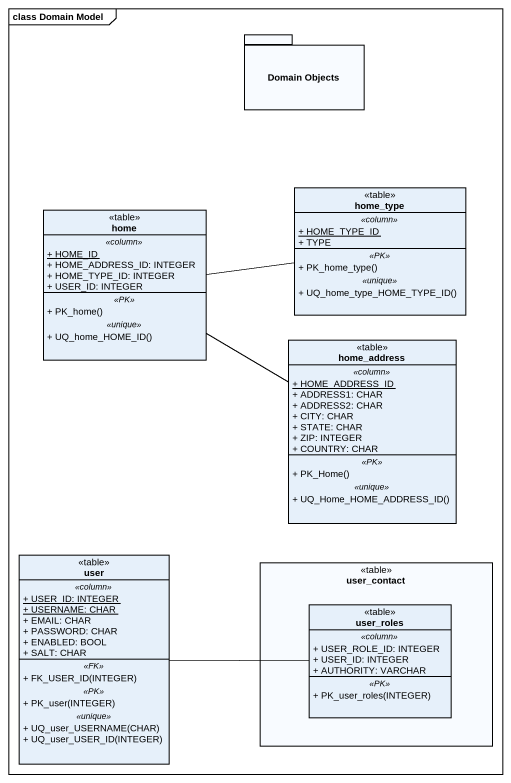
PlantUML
@startuml
mainframe class Domain Model
hide circle
hide empty members
skinparam classAttributeIconSize 0
package "Domain Objects" as Domain_Objects {
}
class home_type <<table>> {
  .. <<column>> ..
  {static} + HOME_TYPE_ID
  + TYPE
  .. <<PK>> ..
  + PK_home_type()
  .. <<unique>> ..
  + UQ_home_type_HOME_TYPE_ID()
}
class home <<table>> {
  .. <<column>> ..
  {static} + HOME_ID
  + HOME_ADDRESS_ID: INTEGER
  + HOME_TYPE_ID: INTEGER
  + USER_ID: INTEGER
  .. <<PK>> ..
  + PK_home()
  .. <<unique>> ..
  + UQ_home_HOME_ID()
}
class home_address <<table>> {
  .. <<column>> ..
  {static} + HOME_ADDRESS_ID
  + ADDRESS1: CHAR
  + ADDRESS2: CHAR
  + CITY: CHAR
  + STATE: CHAR
  + ZIP: INTEGER
  + COUNTRY: CHAR
  .. <<PK>> ..
  + PK_Home()
  .. <<unique>> ..
  + UQ_Home_HOME_ADDRESS_ID()
}
class user <<table>> {
  .. <<column>> ..
  {static} + USER_ID: INTEGER
  {static} + USERNAME: CHAR
  + EMAIL: CHAR
  + PASSWORD: CHAR
  + ENABLED: BOOL
  + SALT: CHAR
  .. <<FK>> ..
  + FK_USER_ID(INTEGER)
  .. <<PK>> ..
  + PK_user(INTEGER)
  .. <<unique>> ..
  + UQ_user_USERNAME(CHAR)
  + UQ_user_USER_ID(INTEGER)
}
rectangle user_contact <<table>> {
  class user_roles <<table>> {
    .. <<column>> ..
    + USER_ROLE_ID: INTEGER
    + USER_ID: INTEGER
    + AUTHORITY: VARCHAR
    .. <<PK>> ..
    + PK_user_roles(INTEGER)
  }
}
home_type -left- home
home_address -left- home
user -right- user_roles
@enduml
